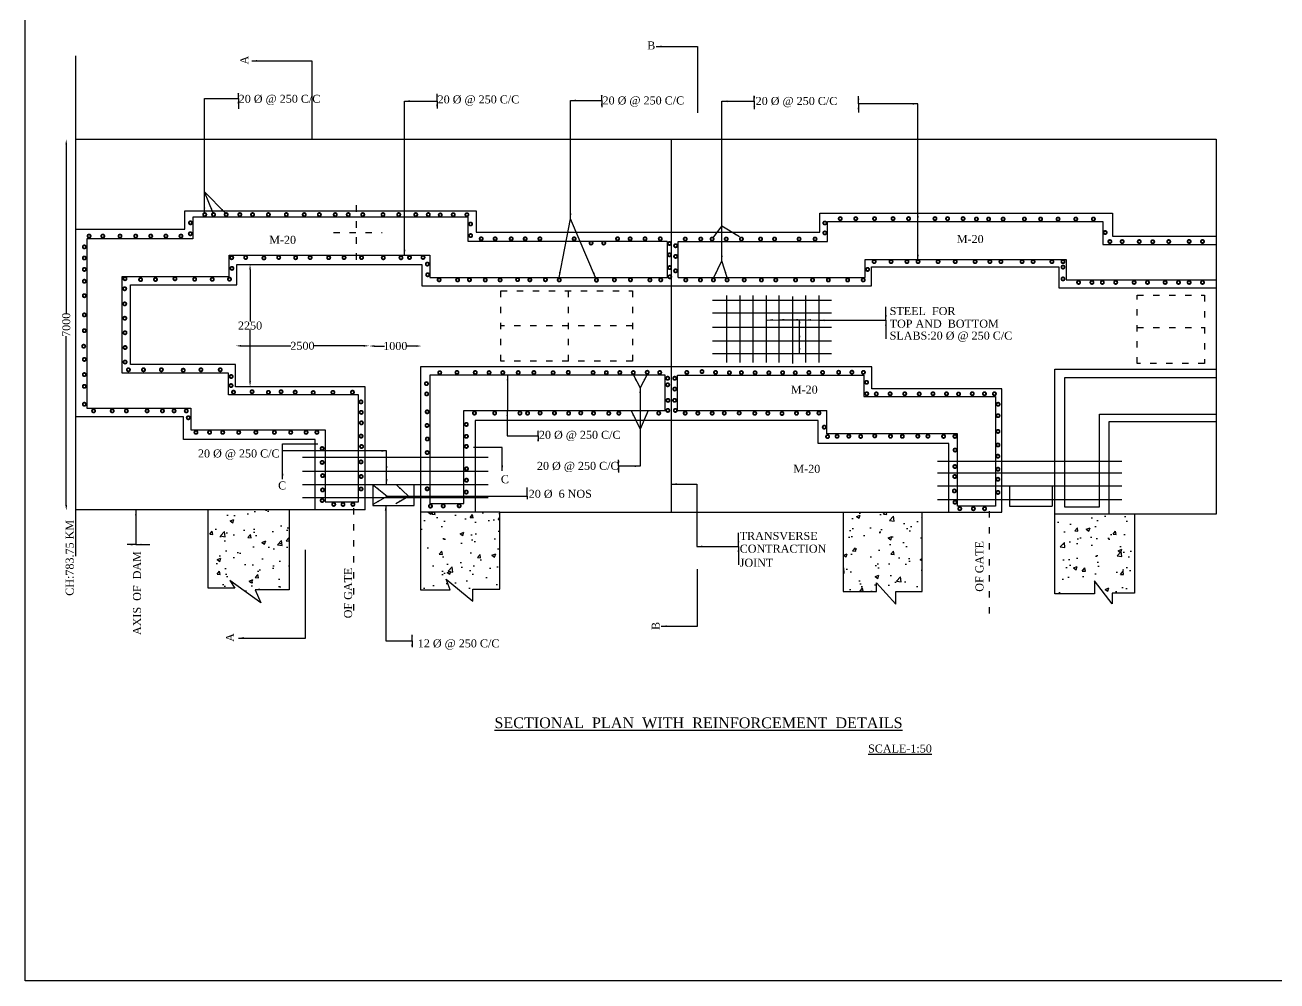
# Model space of a CAD drawing. Header units: millimetres. Extents: x 612 to 47874, y 147 to 30882.
# Drawn here: x 612 to 24083, y 147 to 18070 of the extents above; entities that cross this region are included whole.
import ezdxf

# ---------------------------------------------------------------- set-up
doc = ezdxf.new("R2010")
doc.units = ezdxf.units.MM
doc.header["$MEASUREMENT"] = 0
doc.header["$PDMODE"] = 66
doc.header["$PDSIZE"] = 170
doc.linetypes.add('ACAD_ISO03W100', pattern=[30, 12, -18])
for name, color, linetype in [('DIM', 5, 'Continuous'), ('DOT LINE', 3, 'ACAD_ISO03W100'), ('DWG. LINE', 1, 'Continuous'), ('HATCH', 2, 'Continuous'), ('TEXT', 7, 'Continuous')]:
    doc.layers.add(name, color=color, linetype=linetype)
doc.layers.add('TITLE', color=7, linetype='Continuous', lineweight=30)
doc.styles.get("Standard").update_dxf_attribs({"font": 'times.ttf', "height": 150})
doc.dimstyles.get("Standard").update_dxf_attribs({"dimtxt": 150, "dimasz": 100, "dimexe": 0.18, "dimexo": 0.0625, "dimgap": 0.09, "dimtad": 0, "dimtih": 1, "dimtoh": 1, "dimdec": 1, "dimzin": 0, "dimdsep": 46, "dimtxsty": 'Standard', "dimcen": 0.09, "dimse1": 1, "dimse2": 1, "dimclrd": 5, "dimclre": 5, "dimclrt": 4, "dimadec": 0, "dimazin": 0, "dimtfac": 1, "dimtdec": 1, "dimtofl": 0, "dimtmove": 0, "dimatfit": 3, "dimfxl": 0, "dimtolj": 1, "dimtzin": 0, "dimarcsym": 0})

# ---------------------------------------------------------------- blocks, each defined once
blk = doc.blocks.new('*D2')
at = {"layer": 'Defpoints', "color": 0}
for p in [(4563, 12055), (7063, 12055), (7063, 12055)]:
    blk.add_point(p, dxfattribs=at)
at = {"layer": 'DIM', "color": 5, "lineweight": -2}
for p, q in [((4663, 12055), (5598, 12055)), ((6963, 12055), (6028, 12055))]:
    blk.add_line(p, q, dxfattribs=at)
at = {"layer": 'DIM', "color": 5}
for points in [[(4663, 12072), (4663, 12039), (4563, 12055)], [(6963, 12072), (6963, 12039), (7063, 12055)]]:
    blk.add_solid(points, dxfattribs=at)
at = {"layer": 'DIM', "color": 4, "insert": (5813, 12055), "char_height": 150, "attachment_point": 5}
blk.add_mtext('\\A1;2500', dxfattribs=at)
blk = doc.blocks.new('*D62')
at = {"layer": 'Defpoints', "color": 0}
for p in [(1386, 15932), (1385, 8969), (1386, 8969)]:
    blk.add_point(p, dxfattribs=at)
at = {"layer": 'DIM', "color": 5, "lineweight": -2}
for p, q in [((1385, 15832), (1385, 12664)), ((1385, 9069), (1385, 12237))]:
    blk.add_line(p, q, dxfattribs=at)
at = {"layer": 'DIM', "color": 5}
for points in [[(1368, 15832), (1401, 15832), (1385, 15932)], [(1368, 9069), (1401, 9069), (1385, 8969)]]:
    blk.add_solid(points, dxfattribs=at)
at = {"layer": 'DIM', "color": 4, "insert": (1385, 12450), "char_height": 150, "attachment_point": 5, "rotation": 90}
blk.add_mtext('\\A1;7000', dxfattribs=at)
blk = doc.blocks.new('*D63')
at = {"layer": 'Defpoints', "color": 0}
for p in [(7063, 12055), (8045, 12055), (8045, 12052)]:
    blk.add_point(p, dxfattribs=at)
at = {"layer": 'DIM', "color": 5, "lineweight": -2}
for p, q in [((7163, 12052), (7349, 12052)), ((7945, 12052), (7758, 12052))]:
    blk.add_line(p, q, dxfattribs=at)
at = {"layer": 'DIM', "color": 5}
for points in [[(7163, 12069), (7163, 12035), (7063, 12052)], [(7945, 12069), (7945, 12035), (8045, 12052)]]:
    blk.add_solid(points, dxfattribs=at)
at = {"layer": 'DIM', "color": 4, "insert": (7554, 12052), "char_height": 150, "attachment_point": 5}
blk.add_mtext('\\A1;1000', dxfattribs=at)
blk = doc.blocks.new('*D64')
at = {"layer": 'Defpoints', "color": 0}
for p in [(4831, 13582), (4831, 13582), (4831, 11288)]:
    blk.add_point(p, dxfattribs=at)
at = {"layer": 'DIM', "color": 5, "lineweight": -2}
for p, q in [((4831, 13482), (4831, 12511)), ((4831, 11388), (4831, 12359))]:
    blk.add_line(p, q, dxfattribs=at)
at = {"layer": 'DIM', "color": 5}
for points in [[(4814, 13482), (4847, 13482), (4831, 13582)], [(4814, 11388), (4847, 11388), (4831, 11288)]]:
    blk.add_solid(points, dxfattribs=at)
at = {"layer": 'DIM', "color": 4, "insert": (4831, 12435), "char_height": 150, "attachment_point": 5}
blk.add_mtext('\\A1;2250', dxfattribs=at)

msp = doc.modelspace()

# ---------------------------------------------------------------- hatches: boundary and pattern name
at = {"layer": 'HATCH'}
h = msp.add_hatch(dxfattribs=at)
h.set_pattern_fill('AR-CONC', color=256, scale=100, style=0)
h.paths.add_polyline_path([(5566.27, 8980.08), (4047.84, 8980.08), (4047.84, 7511.55), (4544.55, 7511.55), (4450.84, 7658.48), (5035.28, 7239.04), (4925.7, 7478.62), (5566.27, 7478.62)])
h = msp.add_hatch(dxfattribs=at)
h.set_pattern_fill('AR-CONC', color=256, scale=100, style=0)
h.paths.add_polyline_path([(9512.05, 8937.06), (8025.07, 8937.06), (8025.07, 7483.6), (8580.49, 7483.6), (8504.89, 7679.49), (9008.06, 7268.82), (9008.06, 7494.74), (9512.05, 7494.74)])
h = msp.add_hatch(dxfattribs=at)
h.set_pattern_fill('AR-CONC', color=256, scale=100, style=0)
h.paths.add_polyline_path([(17432.29, 8937.06), (15949.65, 8937.06), (15949.65, 7446.37), (16573.87, 7446.37), (16573.87, 7609.72), (16939.91, 7213.25), (16939.91, 7451.13), (17432.29, 7451.13)])
h = msp.add_hatch(dxfattribs=at)
h.set_pattern_fill('AR-CONC', color=256, scale=100, style=0)
h.paths.add_polyline_path([(21409.49, 8899.46), (19916.95, 8899.46), (19916.95, 7407.72), (20660.05, 7407.72), (20660.05, 7652.4), (20992.6, 7215.6), (20992.6, 7415.93), (21409.49, 7415.93)])

# ---------------------------------------------------------------- linework, layer by layer
at = {"layer": 'DIM'}
for p, q in [((10025.44, 9238.54), (10025.44, 9399.16)), ((7401.8, 9238.54), (10025.44, 9238.54)), ((10025.44, 9238.54), (10025.44, 9178.16))]:
    msp.add_line(p, q, dxfattribs=at)
at = {"layer": 'DOT LINE', "ltscale": 10}
for p, q in [((6821.77, 14690.98), (6821.77, 13657.63)), ((6396.05, 14179.15), (7305.78, 14179.15)), ((10793.71, 13089.31), (10793.71, 11766.24)), ((12003.46, 12433.41), (9533.49, 12433.41)), ((21461.23, 12402.26), (22727.81, 12402.26)), ((6767.2, 9014.48), (6767.2, 6919.23)), ((18690.52, 8955.12), (18690.52, 6927.09))]:
    msp.add_line(p, q, dxfattribs=at)
for points in [[(9533.49, 13089.31), (12003.46, 13089.31), (12003.46, 11766.24), (9533.49, 11766.24)], [(21461.23, 13006.78), (22727.81, 13006.78), (22727.81, 11724.6), (21461.23, 11724.6)]]:
    msp.add_lwpolyline(points, close=True, dxfattribs=at)
at = {"layer": 'DWG. LINE'}
for p, q in [((1561.68, 8108.95), (1561.68, 17492.08)), ((1561.68, 15931.77), (22940.77, 15931.77)), ((12735.01, 8937.06), (12735.01, 15931.77)), ((22940.77, 15931.77), (22940.77, 8899.46)), ((3606.37, 14243.45), (3606.37, 14586.57)), ((3606.37, 14586.57), (9070.79, 14586.57)), ((9070.79, 14586.57), (9070.79, 14186.09)), ((8921.22, 14467.06), (3755.63, 14467.06)), ((3755.63, 14467.06), (3755.63, 14063.49)), ((8921.22, 14010.46), (8921.22, 14467.06)), ((15515.95, 14186.09), (15515.95, 14540.04)), ((15515.95, 14540.04), (20997.94, 14540.04)), ((15654.2, 14010.46), (15654.2, 14388.97)), ((15654.2, 14388.97), (20815.71, 14388.97)), ((20815.71, 14388.97), (20815.71, 13955.85)), ((20997.94, 14540.04), (20997.94, 14110.37)), ((1561.68, 14243.45), (3606.37, 14243.45)), ((9070.79, 14186.09), (15515.95, 14186.09)), ((20997.94, 14110.37), (22940.77, 14110.37)), ((3755.63, 14063.49), (1772.97, 14063.49)), ((1772.97, 14063.49), (1772.97, 10884.64)), ((12647.9, 14010.46), (8921.22, 14010.46)), ((12647.9, 14010.46), (12647.9, 13339.29)), ((12855.5, 14010.46), (15654.2, 14010.46)), ((12855.5, 13339.29), (12855.5, 14010.46)), ((20815.71, 13955.85), (22940.77, 13955.85)), ((4438.63, 13355.25), (4438.63, 13757.15)), ((4438.63, 13757.15), (8204.15, 13757.15)), ((8204.15, 13757.15), (8204.15, 13339.29)), ((16360.58, 13339.29), (16360.58, 13675.71)), ((16360.58, 13675.71), (20130.86, 13675.71)), ((20130.86, 13675.71), (20130.86, 13292.7)), ((4580.16, 13197.96), (4580.16, 13582.44)), ((4580.16, 13582.44), (8050.28, 13582.44)), ((8050.28, 13582.44), (8050.28, 13179.16)), ((16481.74, 13179.16), (16481.74, 13539.2)), ((16481.74, 13539.2), (19995.65, 13539.2)), ((19995.65, 13539.2), (19995.65, 13144.21)), ((2434.05, 11545.66), (2434.05, 13355.25)), ((2434.05, 13355.25), (4438.63, 13355.25)), ((2589.62, 11703.66), (2589.62, 13197.96)), ((2589.62, 13197.96), (4580.16, 13197.96)), ((8050.28, 13179.16), (16481.74, 13179.16)), ((8204.15, 13339.29), (12647.9, 13339.29)), ((12855.5, 13339.29), (16360.58, 13339.29)), ((19995.65, 13144.21), (22940.77, 13144.21)), ((20130.86, 13292.7), (22940.77, 13292.7)), ((13764.69, 12999.6), (13764.69, 11743.85)), ((14013.48, 12999.6), (14013.48, 11743.85)), ((14254.5, 12999.6), (14254.5, 11743.85)), ((14507.18, 12999.6), (14507.18, 11743.85)), ((14744.31, 12999.6), (14744.31, 11743.85)), ((15000.87, 12982.36), (15000.87, 11726.6)), ((15245.78, 12999.6), (15245.78, 11743.85)), ((15494.57, 12999.6), (15494.57, 11743.85)), ((13500.31, 12909.04), (15731.66, 12909.04)), ((13500.31, 12676), (15731.66, 12676)), ((13500.31, 12408), (15731.66, 12408)), ((13500.31, 12147.78), (15731.66, 12147.78)), ((13500.31, 11914.74), (15731.66, 11914.74)), ((4426.93, 11545.66), (2434.05, 11545.66)), ((4557.11, 11703.66), (2589.62, 11703.66)), ((4426.93, 11134.07), (4426.93, 11545.66)), ((4557.11, 11287.69), (4557.11, 11703.66)), ((16485.21, 11664.46), (8025.07, 11664.46)), ((8025.07, 11664.46), (8025.07, 7483.6)), ((12614.14, 11505.71), (8199.07, 11505.71)), ((8199.07, 11505.71), (8199.07, 9101.45)), ((12614.14, 10840.71), (12614.14, 11505.71)), ((12845.5, 11505.71), (16340.03, 11505.71)), ((12845.5, 10840.71), (12845.5, 11505.71)), ((16340.03, 11505.71), (16340.03, 11105.34)), ((16485.21, 11247.55), (16485.21, 11664.46)), ((19916.95, 7407.72), (19916.95, 11617.91)), ((19916.95, 11617.91), (22940.77, 11617.91)), ((6987.46, 11287.69), (4557.11, 11287.69)), ((6987.46, 8980.08), (6987.46, 11287.69)), ((22940.77, 11455.78), (20101.6, 11455.78)), ((20101.6, 11455.78), (20101.6, 9034.27)), ((6862.11, 11134.07), (4426.93, 11134.07)), ((6862.11, 9130.72), (6862.11, 11134.07)), ((16340.03, 11105.34), (18805.53, 11105.34)), ((18925.27, 11247.55), (16485.21, 11247.55)), ((18805.53, 11105.34), (18805.53, 9051.15)), ((18925.27, 8937.06), (18925.27, 11247.55)), ((1772.97, 10884.64), (3717.76, 10884.64)), ((3717.76, 10884.64), (3717.76, 10483.44)), ((8839.04, 9101.45), (8839.04, 10840.71)), ((8839.04, 10840.71), (12614.14, 10840.71)), ((12845.5, 10840.71), (15642.54, 10840.71)), ((15642.54, 10408.54), (15642.54, 10840.71)), ((3585.59, 10723.74), (1561.68, 10723.74)), ((3585.59, 10297.06), (3585.59, 10723.74)), ((15481.23, 10655.94), (9048.77, 10655.94)), ((9048.77, 10655.94), (9048.77, 8937.06)), ((15481.23, 10225.87), (15481.23, 10655.94)), ((20753.66, 9034.27), (20753.66, 10773.19)), ((20753.66, 10773.19), (22940.77, 10773.19)), ((22940.77, 10628.32), (20931.81, 10628.32)), ((20931.81, 10628.32), (20931.81, 8899.46)), ((3717.76, 10483.44), (6241.42, 10483.44)), ((6241.42, 10483.44), (6241.42, 9130.72)), ((18093.83, 10408.54), (15642.54, 10408.54)), ((18093.83, 9051.15), (18093.83, 10408.54)), ((6053.66, 10297.06), (3585.59, 10297.06)), ((6053.66, 8980.08), (6053.66, 10297.06)), ((17931.48, 10225.87), (15481.23, 10225.87)), ((17931.48, 8937.06), (17931.48, 10225.87)), ((5815.43, 9968.23), (9293.66, 9968.23)), ((21171.77, 9887.53), (17716.01, 9887.53)), ((5815.43, 9704.72), (9293.66, 9704.72)), ((21171.77, 9667.41), (17716.01, 9667.41)), ((5815.43, 9456.72), (9293.66, 9456.72)), ((7131.65, 9456.72), (7131.65, 9062.92)), ((7904.77, 9062.92), (7904.77, 9456.72)), ((21171.77, 9424.4), (17716.01, 9424.4)), ((19071.15, 9424.4), (19071.15, 9051.15)), ((19868.84, 9424.4), (19868.84, 9051.15)), ((5815.43, 9208.72), (9293.66, 9208.72)), ((21171.77, 9170.24), (17716.01, 9170.24)), ((5566.27, 8980.08), (1561.68, 8980.08)), ((4047.84, 7511.55), (4047.84, 8980.08)), ((6987.46, 8980.08), (5566.27, 8980.08)), ((5566.27, 8980.08), (5566.27, 7478.62)), ((6241.42, 9130.72), (6862.11, 9130.72)), ((7131.65, 9062.92), (7904.77, 9062.92)), ((9512.05, 8937.06), (8025.07, 8937.06)), ((8199.07, 9101.45), (8839.04, 9101.45)), ((9512.05, 7494.74), (9512.05, 8937.06)), ((9512.05, 8937.06), (15949.65, 8937.06)), ((15949.65, 8937.06), (15949.65, 7446.37)), ((15949.65, 8937.06), (18925.27, 8937.06)), ((17432.29, 7451.13), (17432.29, 8937.06)), ((18805.53, 9051.15), (18093.83, 9051.15)), ((19071.15, 9051.15), (19868.84, 9051.15)), ((20101.6, 9034.27), (20753.66, 9034.27)), ((21409.49, 8899.46), (19916.95, 8899.46)), ((22940.77, 8899.46), (21409.49, 8899.46)), ((21409.49, 8899.46), (21409.49, 7415.93)), ((4544.55, 7511.55), (4047.84, 7511.55)), ((5035.28, 7239.04), (4450.84, 7658.48)), ((4450.84, 7658.48), (4544.55, 7511.55)), ((8580.49, 7483.6), (8504.89, 7679.49)), ((8504.89, 7679.49), (9008.06, 7268.82)), ((16573.87, 7446.37), (16573.87, 7609.72)), ((16573.87, 7609.72), (16939.91, 7213.25)), ((20992.6, 7215.6), (20660.05, 7652.4)), ((20660.05, 7652.4), (20660.05, 7407.72)), ((5566.27, 7478.62), (4925.7, 7478.62)), ((4925.7, 7478.62), (5035.28, 7239.04)), ((8025.07, 7483.6), (8580.49, 7483.6)), ((9008.06, 7268.82), (9008.06, 7494.74)), ((9008.06, 7494.74), (9512.05, 7494.74)), ((15949.65, 7446.37), (16573.87, 7446.37)), ((16939.91, 7213.25), (16939.91, 7451.13)), ((16939.91, 7451.13), (17432.29, 7451.13)), ((20660.05, 7407.72), (19916.95, 7407.72)), ((21409.49, 7415.93), (20992.6, 7415.93)), ((20992.6, 7415.93), (20992.6, 7215.6))]:
    msp.add_line(p, q, dxfattribs=at)
at = {"layer": 'HATCH', "const_width": 33.72}
for points in [[(3951.18, 14516.35, 1), (4010.8, 14516.35, 1)], [(4116.11, 14516.35, 1), (4175.73, 14516.35, 1)], [(4352.74, 14516.35, 1), (4412.36, 14516.35, 1)], [(4609.59, 14516.35, 1), (4669.21, 14516.35, 1)], [(4847.52, 14516.35, 1), (4907.14, 14516.35, 1)], [(5144.93, 14516.35, 1), (5204.55, 14516.35, 1)], [(5481.2, 14516.35, 1), (5540.82, 14516.35, 1)], [(5816.46, 14516.35, 1), (5876.08, 14516.35, 1)], [(6100.35, 14516.35, 1), (6159.97, 14516.35, 1)], [(6397.76, 14516.35, 1), (6457.38, 14516.35, 1)], [(6642.16, 14516.35, 1), (6701.78, 14516.35, 1)], [(6914.42, 14516.35, 1), (6974.04, 14516.35, 1)], [(7293.21, 14516.35, 1), (7352.82, 14516.35, 1)], [(7588.44, 14516.35, 1), (7648.06, 14516.35, 1)], [(7908.04, 14516.35, 1), (7967.66, 14516.35, 1)], [(8142.8, 14516.35, 1), (8202.42, 14516.35, 1)], [(8366.85, 14509.4, 1), (8426.46, 14509.4, 1)], [(8610.35, 14514.47, 1), (8669.97, 14514.47, 1)], [(8865.7, 14514.47, 1), (8925.31, 14514.47, 1)], [(3683.51, 14362.18, 1), (3743.13, 14362.18, 1)], [(8935.3, 14339.93, 1), (8994.92, 14339.93, 1)], [(15576.98, 14358.56, 1), (15636.59, 14358.56, 1)], [(15865.42, 14440.25, 1), (15925.03, 14440.25, 1)], [(16156.96, 14440.25, 1), (16216.57, 14440.25, 1)], [(16508.65, 14440.25, 1), (16568.27, 14440.25, 1)], [(16855.49, 14440.25, 1), (16915.11, 14440.25, 1)], [(17147.03, 14440.25, 1), (17206.65, 14440.25, 1)], [(17641.5, 14440.25, 1), (17701.11, 14440.25, 1)], [(17877.02, 14440.25, 1), (17936.63, 14440.25, 1)], [(18168.56, 14440.25, 1), (18228.17, 14440.25, 1)], [(18419.33, 14432.85, 1), (18478.94, 14432.85, 1)], [(18647.55, 14432.85, 1), (18707.16, 14432.85, 1)], [(18919.47, 14432.85, 1), (18979.09, 14432.85, 1)], [(19318.78, 14432.85, 1), (19378.39, 14432.85, 1)], [(19622.78, 14432.85, 1), (19682.4, 14432.85, 1)], [(19948.91, 14432.85, 1), (20008.52, 14432.85, 1)], [(20281.94, 14432.85, 1), (20341.56, 14432.85, 1)], [(20612.73, 14432.85, 1), (20672.35, 14432.85, 1)], [(1783.09, 14113.66, 1), (1842.71, 14113.66, 1)], [(2040.36, 14113.66, 1), (2099.98, 14113.66, 1)], [(2362.74, 14113.66, 1), (2422.36, 14113.66, 1)], [(2656.73, 14113.66, 1), (2716.35, 14113.66, 1)], [(2938.81, 14113.66, 1), (2998.43, 14113.66, 1)], [(3222.48, 14113.66, 1), (3282.1, 14113.66, 1)], [(3505.07, 14113.66, 1), (3564.69, 14113.66, 1)], [(3680.81, 14156.88, 1), (3740.43, 14156.88, 1)], [(8936.99, 14123.67, 1), (8996.61, 14123.67, 1)], [(9134.84, 14062.22, 1), (9194.46, 14062.22, 1)], [(9395.26, 14062.22, 1), (9454.88, 14062.22, 1)], [(9697.22, 14062.22, 1), (9756.84, 14062.22, 1)], [(9959.33, 14062.22, 1), (10018.95, 14062.22, 1)], [(10234.97, 14062.22, 1), (10294.58, 14062.22, 1)], [(10876.72, 14062.22, 1), (10936.34, 14062.22, 1)], [(11691.04, 14062.22, 1), (11750.66, 14062.22, 1)], [(11926.09, 14062.22, 1), (11985.71, 14062.22, 1)], [(12205.87, 14062.22, 1), (12265.48, 14062.22, 1)], [(12492.1, 14062.22, 1), (12551.72, 14062.22, 1)], [(12959.62, 14058.52, 1), (13019.24, 14058.52, 1)], [(13250.88, 14058.52, 1), (13310.5, 14058.52, 1)], [(13464.27, 14058.52, 1), (13523.89, 14058.52, 1)], [(13727.5, 14058.52, 1), (13787.11, 14058.52, 1)], [(14013.2, 14058.52, 1), (14072.82, 14058.52, 1)], [(14371.44, 14058.52, 1), (14431.05, 14058.52, 1)], [(14633.82, 14058.52, 1), (14693.44, 14058.52, 1)], [(15093.3, 14058.52, 1), (15152.92, 14058.52, 1)], [(15393.19, 14058.52, 1), (15452.8, 14058.52, 1)], [(15576.98, 14172.15, 1), (15636.59, 14172.15, 1)], [(20832.72, 14179.54, 1), (20892.33, 14179.54, 1)], [(1694.06, 13910.32, 1), (1753.67, 13910.32, 1)], [(11195, 13982.91, 1), (11254.62, 13982.91, 1)], [(11432.31, 13982.91, 1), (11491.93, 13982.91, 1)], [(12664.36, 13975.05, 1), (12723.98, 13975.05, 1)], [(12778.99, 13932.47, 1), (12838.61, 13932.47, 1)], [(20920.77, 14010.28, 1), (20980.39, 14010.28, 1)], [(21151.6, 14010.28, 1), (21211.22, 14010.28, 1)], [(21471.32, 14010.28, 1), (21530.94, 14010.28, 1)], [(21724.58, 14006.98, 1), (21784.19, 14006.98, 1)], [(22025.2, 14010.28, 1), (22084.81, 14010.28, 1)], [(22406.81, 14012.55, 1), (22466.43, 14012.55, 1)], [(22657.31, 14012.55, 1), (22716.93, 14012.55, 1)], [(1694.06, 13702.01, 1), (1753.67, 13702.01, 1)], [(4456.75, 13707.99, 1), (4516.37, 13707.99, 1)], [(4718.81, 13711.73, 1), (4778.42, 13711.73, 1)], [(5060.55, 13702.4, 1), (5120.17, 13702.4, 1)], [(5337.58, 13711.75, 1), (5397.2, 13711.75, 1)], [(5655.79, 13708.01, 1), (5715.41, 13708.01, 1)], [(5927.21, 13709.88, 1), (5986.82, 13709.88, 1)], [(6275.11, 13708.32, 1), (6334.72, 13708.32, 1)], [(6563.37, 13710.19, 1), (6622.98, 13710.19, 1)], [(6890.94, 13710.19, 1), (6950.55, 13710.19, 1)], [(7299, 13706.45, 1), (7358.61, 13706.45, 1)], [(7630.34, 13707.09, 1), (7689.95, 13707.09, 1)], [(7790.75, 13711.03, 1), (7850.37, 13711.03, 1)], [(8044.52, 13712.35, 1), (8104.14, 13712.35, 1)], [(8124.73, 13587.54, 1), (8184.34, 13587.54, 1)], [(12664.4, 13760.79, 1), (12724.01, 13760.79, 1)], [(12778.99, 13732.32, 1), (12838.61, 13732.32, 1)], [(16501.66, 13633.95, 1), (16561.28, 13633.95, 1)], [(16818.07, 13633.95, 1), (16877.69, 13633.95, 1)], [(17116.9, 13633.95, 1), (17176.52, 13633.95, 1)], [(17324.32, 13633.95, 1), (17383.94, 13633.95, 1)], [(17699.76, 13633.95, 1), (17759.38, 13633.95, 1)], [(18021.44, 13633.95, 1), (18081.06, 13633.95, 1)], [(18393.57, 13633.95, 1), (18453.19, 13633.95, 1)], [(18670.56, 13633.95, 1), (18730.18, 13633.95, 1)], [(18878.73, 13633.95, 1), (18938.34, 13633.95, 1)], [(19274.24, 13633.95, 1), (19333.86, 13633.95, 1)], [(19482.41, 13633.95, 1), (19542.02, 13633.95, 1)], [(19833.74, 13633.95, 1), (19893.36, 13633.95, 1)], [(20041.91, 13633.95, 1), (20101.52, 13633.95, 1)], [(1694.06, 13487.21, 1), (1753.67, 13487.21, 1)], [(4460.49, 13507.88, 1), (4520.11, 13507.88, 1)], [(8131.3, 13387.86, 1), (8190.92, 13387.86, 1)], [(12667, 13522.69, 1), (12726.62, 13522.69, 1)], [(12669.61, 13349.65, 1), (12729.22, 13349.65, 1)], [(12778.99, 13461.54, 1), (12838.61, 13461.54, 1)], [(16377.49, 13487.7, 1), (16437.11, 13487.7, 1)], [(20041.91, 13531.55, 1), (20101.52, 13531.55, 1)], [(1694.06, 13266.75, 1), (1753.67, 13266.75, 1)], [(2450.87, 13125.38, 1), (2510.49, 13125.38, 1)], [(2456.48, 13314.27, 1), (2516.1, 13314.27, 1)], [(2748.49, 13297.44, 1), (2808.11, 13297.44, 1)], [(3027.39, 13299.31, 1), (3087.01, 13299.31, 1)], [(3392.4, 13312.4, 1), (3452.01, 13312.4, 1)], [(3762.39, 13304.92, 1), (3822.01, 13304.92, 1)], [(4091.83, 13303.05, 1), (4151.45, 13303.05, 1)], [(4415.66, 13304.92, 1), (4475.28, 13304.92, 1)], [(8345.05, 13292.68, 1), (8404.66, 13292.68, 1)], [(8692.17, 13291.36, 1), (8751.79, 13291.36, 1)], [(8914.38, 13293.99, 1), (8974, 13293.99, 1)], [(9211.13, 13289.92, 1), (9270.75, 13289.92, 1)], [(9488.57, 13289.92, 1), (9548.19, 13289.92, 1)], [(9817.29, 13296.48, 1), (9876.9, 13296.48, 1)], [(10046.98, 13292.54, 1), (10106.6, 13292.54, 1)], [(10338.88, 13295.17, 1), (10398.5, 13295.17, 1)], [(10597.91, 13289.92, 1), (10657.52, 13289.92, 1)], [(11294.77, 13287.25, 1), (11354.39, 13287.25, 1)], [(11631.38, 13292.51, 1), (11691, 13292.51, 1)], [(11932.48, 13293.82, 1), (11992.1, 13293.82, 1)], [(12297.6, 13289.88, 1), (12357.22, 13289.88, 1)], [(12500.09, 13292.51, 1), (12559.71, 13292.51, 1)], [(12969.01, 13290.06, 1), (13028.63, 13290.06, 1)], [(13245.26, 13290.06, 1), (13304.88, 13290.06, 1)], [(13488.24, 13290.06, 1), (13547.86, 13290.06, 1)], [(13745.24, 13290.06, 1), (13804.86, 13290.06, 1)], [(14064.89, 13290.06, 1), (14124.5, 13290.06, 1)], [(14387.3, 13290.06, 1), (14446.92, 13290.06, 1)], [(14657.62, 13290.06, 1), (14717.24, 13290.06, 1)], [(15028.32, 13290.06, 1), (15087.94, 13290.06, 1)], [(15346.67, 13290.06, 1), (15406.28, 13290.06, 1)], [(15642.6, 13290.06, 1), (15702.22, 13290.06, 1)], [(16004.8, 13290.06, 1), (16064.42, 13290.06, 1)], [(16296.5, 13290.06, 1), (16356.12, 13290.06, 1)], [(20041.91, 13311.16, 1), (20101.52, 13311.16, 1)], [(20333.89, 13244.42, 1), (20393.51, 13244.42, 1)], [(20584.39, 13244.42, 1), (20644.01, 13244.42, 1)], [(20779.51, 13244.42, 1), (20839.12, 13244.42, 1)], [(21030.01, 13244.42, 1), (21089.62, 13244.42, 1)], [(21375.41, 13244.42, 1), (21435.02, 13244.42, 1)], [(21625.91, 13244.42, 1), (21685.52, 13244.42, 1)], [(21956.94, 13244.42, 1), (22016.55, 13244.42, 1)], [(22207.44, 13244.42, 1), (22267.05, 13244.42, 1)], [(22406.81, 13244.42, 1), (22466.43, 13244.42, 1)], [(22657.31, 13244.42, 1), (22716.93, 13244.42, 1)], [(1694.06, 12995.69, 1), (1753.67, 12995.69, 1)], [(1694.06, 12635.4, 1), (1753.67, 12635.4, 1)], [(2450.84, 12842.43, 1), (2510.46, 12842.43, 1)], [(2452.74, 12572.36, 1), (2512.36, 12572.36, 1)], [(1694.06, 12339.8, 1), (1753.67, 12339.8, 1)], [(2456.49, 12301.18, 1), (2516.1, 12301.18, 1)], [(1681.85, 12048.86, 1), (1741.46, 12048.86, 1)], [(2458.34, 12023.63, 1), (2517.96, 12023.63, 1)], [(1694.06, 11800.02, 1), (1753.67, 11800.02, 1)], [(2458.73, 11751.67, 1), (2518.34, 11751.67, 1)], [(1694.06, 11516.4, 1), (1753.67, 11516.4, 1)], [(2521.01, 11606.84, 1), (2580.63, 11606.84, 1)], [(2802.77, 11606.84, 1), (2862.39, 11606.84, 1)], [(3138.17, 11606.84, 1), (3197.79, 11606.84, 1)], [(3547.83, 11598.3, 1), (3607.45, 11598.3, 1)], [(3879.72, 11606.84, 1), (3939.34, 11606.84, 1)], [(4241.47, 11606.84, 1), (4301.09, 11606.84, 1)], [(4447.5, 11480.79, 1), (4507.12, 11480.79, 1)], [(8356.56, 11552.13, 1), (8416.18, 11552.13, 1)], [(8680.34, 11555.79, 1), (8739.96, 11555.79, 1)], [(9022.71, 11555.79, 1), (9082.32, 11555.79, 1)], [(9281.92, 11553.35, 1), (9341.54, 11553.35, 1)], [(9539.57, 11553.27, 1), (9599.18, 11553.27, 1)], [(9828.13, 11553.27, 1), (9887.75, 11553.27, 1)], [(10122.26, 11554.43, 1), (10181.88, 11554.43, 1)], [(10482.97, 11551.98, 1), (10542.59, 11551.98, 1)], [(10767.31, 11558.09, 1), (10826.93, 11558.09, 1)], [(11231.95, 11554.43, 1), (11291.57, 11554.43, 1)], [(11480.16, 11551.98, 1), (11539.78, 11551.98, 1)], [(11732.97, 11554.41, 1), (11792.58, 11554.41, 1)], [(11986.07, 11554.41, 1), (12045.69, 11554.41, 1)], [(12246.51, 11559.29, 1), (12306.13, 11559.29, 1)], [(12481.28, 11555.63, 1), (12540.89, 11555.63, 1)], [(12989.41, 11556.57, 1), (13049.02, 11556.57, 1)], [(13273.82, 11573.79, 1), (13333.43, 11573.79, 1)], [(13528.07, 11556.57, 1), (13587.68, 11556.57, 1)], [(13787.4, 11551.09, 1), (13847.02, 11551.09, 1)], [(14012.12, 11553.4, 1), (14071.74, 11553.4, 1)], [(14269.1, 11551.05, 1), (14328.72, 11551.05, 1)], [(14528.03, 11549.46, 1), (14587.65, 11549.46, 1)], [(14785.8, 11552.59, 1), (14845.42, 11552.59, 1)], [(15023.06, 11549.49, 1), (15082.68, 11549.49, 1)], [(15278.48, 11554.19, 1), (15338.09, 11554.19, 1)], [(15535, 11556.1, 1), (15594.61, 11556.1, 1)], [(15836.15, 11559.45, 1), (15895.76, 11559.45, 1)], [(16084.32, 11560.44, 1), (16143.93, 11560.44, 1)], [(16300.7, 11557.1, 1), (16360.32, 11557.1, 1)], [(1694.06, 11295.82, 1), (1753.67, 11295.82, 1)], [(4445.1, 11310.84, 1), (4504.72, 11310.84, 1)], [(8108.36, 11346.56, 1), (8167.97, 11346.56, 1)], [(12630.67, 11447.69, 1), (12690.28, 11447.69, 1)], [(12631.15, 11324.8, 1), (12690.77, 11324.8, 1)], [(12763, 11447.69, 1), (12822.61, 11447.69, 1)], [(12763.5, 11245.34, 1), (12823.12, 11245.34, 1)], [(16358.7, 11370.99, 1), (16418.32, 11370.99, 1)], [(4491.2, 11186.19, 1), (4550.82, 11186.19, 1)], [(4838.58, 11195.25, 1), (4898.2, 11195.25, 1)], [(5145.23, 11183.8, 1), (5204.84, 11183.8, 1)], [(5382.4, 11195.25, 1), (5442.02, 11195.25, 1)], [(5646.94, 11186.03, 1), (5706.56, 11186.03, 1)], [(5984.74, 11178.85, 1), (6044.35, 11178.85, 1)], [(6353.67, 11183.63, 1), (6413.29, 11183.63, 1)], [(6720.21, 11186.03, 1), (6779.83, 11186.03, 1)], [(6880.72, 11004.11, 1), (6940.34, 11004.11, 1)], [(8112.01, 11153, 1), (8171.63, 11153, 1)], [(12635.74, 11032.94, 1), (12695.35, 11032.94, 1)], [(12759.35, 11033.48, 1), (12818.96, 11033.48, 1)], [(16362.13, 11156.46, 1), (16421.75, 11156.46, 1)], [(16541.65, 11153.79, 1), (16601.26, 11153.79, 1)], [(16800.96, 11156.3, 1), (16860.57, 11156.3, 1)], [(17074.71, 11156.3, 1), (17134.32, 11156.3, 1)], [(17346.6, 11153.79, 1), (17406.22, 11153.79, 1)], [(17603.92, 11157.56, 1), (17663.54, 11157.56, 1)], [(17858.2, 11156.31, 1), (17917.81, 11156.31, 1)], [(18083.52, 11152.53, 1), (18143.14, 11152.53, 1)], [(18340.95, 11157.56, 1), (18400.57, 11157.56, 1)], [(18570.05, 11157.56, 1), (18629.66, 11157.56, 1)], [(18756.35, 11156.31, 1), (18815.96, 11156.31, 1)], [(1694.06, 10959.86, 1), (1753.67, 10959.86, 1)], [(1867.27, 10835.61, 1), (1926.89, 10835.61, 1)], [(2216.75, 10835.61, 1), (2276.37, 10835.61, 1)], [(2481.96, 10835.61, 1), (2541.58, 10835.61, 1)], [(2870.72, 10835.61, 1), (2930.34, 10835.61, 1)], [(3158.41, 10835.61, 1), (3218.03, 10835.61, 1)], [(3376.19, 10835.61, 1), (3435.8, 10835.61, 1)], [(3605.44, 10835.61, 1), (3665.05, 10835.61, 1)], [(6885.52, 10807.84, 1), (6945.13, 10807.84, 1)], [(8120.61, 10817.7, 1), (8180.22, 10817.7, 1)], [(9007.87, 10794.21, 1), (9067.48, 10794.21, 1)], [(9386.94, 10794.31, 1), (9446.56, 10794.31, 1)], [(9861.16, 10793.17, 1), (9920.78, 10793.17, 1)], [(10004, 10793.17, 1), (10063.62, 10793.17, 1)], [(10238.16, 10795.54, 1), (10297.78, 10795.54, 1)], [(10507.84, 10794.4, 1), (10567.46, 10794.4, 1)], [(10774.09, 10790.97, 1), (10833.71, 10790.97, 1)], [(11000.35, 10796.68, 1), (11059.96, 10796.68, 1)], [(11241.06, 10792.16, 1), (11300.67, 10792.16, 1)], [(11526.73, 10789.88, 1), (11586.35, 10789.88, 1)], [(11715.28, 10792.16, 1), (11774.9, 10792.16, 1)], [(12462.31, 10793.28, 1), (12521.92, 10793.28, 1)], [(12633.22, 10844.46, 1), (12692.84, 10844.46, 1)], [(12773.81, 10844.26, 1), (12833.43, 10844.26, 1)], [(12958.93, 10793.32, 1), (13018.55, 10793.32, 1)], [(13195.47, 10792.18, 1), (13255.09, 10792.18, 1)], [(13464.64, 10792.21, 1), (13524.26, 10792.21, 1)], [(13692.04, 10793.35, 1), (13751.66, 10793.35, 1)], [(13970.86, 10795.63, 1), (14030.48, 10795.63, 1)], [(14263.86, 10790.14, 1), (14323.48, 10790.14, 1)], [(14508.32, 10791.76, 1), (14567.93, 10791.76, 1)], [(14773.81, 10786.9, 1), (14833.43, 10786.9, 1)], [(15045.79, 10791.76, 1), (15105.41, 10791.76, 1)], [(15265.49, 10791.7, 1), (15325.1, 10791.7, 1)], [(15466.23, 10794.94, 1), (15525.85, 10794.94, 1)], [(18825.72, 10959.82, 1), (18885.34, 10959.82, 1)], [(3642.9, 10706.52, 1), (3702.51, 10706.52, 1)], [(6887.91, 10611.56, 1), (6947.53, 10611.56, 1)], [(8118.11, 10561.94, 1), (8177.72, 10561.94, 1)], [(8855.89, 10580.71, 1), (8915.5, 10580.71, 1)], [(15566.65, 10530.75, 1), (15626.27, 10530.75, 1)], [(18824.46, 10746.01, 1), (18884.08, 10746.01, 1)], [(3786.79, 10433.32, 1), (3846.4, 10433.32, 1)], [(4042.05, 10433.32, 1), (4101.67, 10433.32, 1)], [(4287.78, 10433.32, 1), (4347.4, 10433.32, 1)], [(4588.09, 10433.32, 1), (4647.71, 10433.32, 1)], [(4910.24, 10433.32, 1), (4969.85, 10433.32, 1)], [(5257.09, 10433.32, 1), (5316.7, 10433.32, 1)], [(5562.75, 10433.32, 1), (5622.37, 10433.32, 1)], [(5851.16, 10433.32, 1), (5910.78, 10433.32, 1)], [(6053.44, 10433.32, 1), (6113.05, 10433.32, 1)], [(6882.92, 10362.51, 1), (6942.54, 10362.51, 1)], [(8124.14, 10308.54, 1), (8183.75, 10308.54, 1)], [(8857.02, 10358.4, 1), (8916.64, 10358.4, 1)], [(15628.17, 10354.44, 1), (15687.79, 10354.44, 1)], [(15806.25, 10359.29, 1), (15865.87, 10359.29, 1)], [(16026.42, 10360.91, 1), (16086.03, 10360.91, 1)], [(16248.72, 10355.81, 1), (16308.33, 10355.81, 1)], [(16512.59, 10367.14, 1), (16572.21, 10367.14, 1)], [(16807.9, 10360.47, 1), (16867.52, 10360.47, 1)], [(17029.69, 10358.85, 1), (17089.31, 10358.85, 1)], [(17319.47, 10362.09, 1), (17379.09, 10362.09, 1)], [(17509.74, 10360.92, 1), (17569.36, 10360.92, 1)], [(17803.11, 10357.34, 1), (17862.73, 10357.34, 1)], [(18015.36, 10357.34, 1), (18074.98, 10357.34, 1)], [(18823.18, 10451.08, 1), (18882.8, 10451.08, 1)], [(6152.33, 10129.28, 1), (6211.95, 10129.28, 1)], [(6891.91, 10167.89, 1), (6951.53, 10167.89, 1)], [(8121.63, 10053.95, 1), (8181.25, 10053.95, 1)], [(8857.02, 10170.02, 1), (8916.64, 10170.02, 1)], [(18019.02, 10101.4, 1), (18078.64, 10101.4, 1)], [(18823.18, 10196.5, 1), (18882.8, 10196.5, 1)], [(6152.35, 9869.54, 1), (6211.97, 9869.54, 1)], [(6881.51, 9879.47, 1), (6941.13, 9879.47, 1)], [(18821.5, 9986.18, 1), (18881.12, 9986.18, 1)], [(6161.41, 9622.04, 1), (6221.02, 9622.04, 1)], [(6884.51, 9605.5, 1), (6944.13, 9605.5, 1)], [(8859.28, 9750.2, 1), (8918.89, 9750.2, 1)], [(18012.12, 9605.34, 1), (18071.73, 9605.34, 1)], [(18014.94, 9791.84, 1), (18074.55, 9791.84, 1)], [(18822.76, 9741.82, 1), (18882.37, 9741.82, 1)], [(6159.97, 9353.41, 1), (6219.58, 9353.41, 1)], [(6883.18, 9371.02, 1), (6942.8, 9371.02, 1)], [(8121.81, 9375.07, 1), (8181.43, 9375.07, 1)], [(8859.2, 9535.92, 1), (8918.81, 9535.92, 1)], [(18820.88, 9553.11, 1), (18880.5, 9553.11, 1)], [(6152.47, 9155.8, 1), (6212.09, 9155.8, 1)], [(8855.77, 9313.29, 1), (8915.38, 9313.29, 1)], [(18004.82, 9334.53, 1), (18064.43, 9334.53, 1)], [(18017.24, 9122.1, 1), (18076.85, 9122.1, 1)], [(18823.12, 9305.86, 1), (18882.74, 9305.86, 1)], [(6369.74, 9082.44, 1), (6429.35, 9082.44, 1)], [(6543.55, 9080.94, 1), (6603.16, 9080.94, 1)], [(6729.34, 9082.44, 1), (6788.96, 9082.44, 1)], [(8183.07, 9050.61, 1), (8242.68, 9050.61, 1)], [(8422.15, 9052.16, 1), (8481.77, 9052.16, 1)], [(8721.81, 9055.17, 1), (8781.43, 9055.17, 1)], [(18107.33, 9001.93, 1), (18166.95, 9001.93, 1)], [(18361.86, 9001.93, 1), (18421.48, 9001.93, 1)], [(18571.74, 9001.93, 1), (18631.36, 9001.93, 1)]]:
    msp.add_lwpolyline(points, format="xyb", close=True, dxfattribs=at)
at = {"layer": 'TITLE'}
msp.add_lwpolyline([(612.03, 30881.85), (47709.17, 30881.85), (47709.17, 147.08), (612.03, 147.08)], close=True, dxfattribs=at)

# ---------------------------------------------------------------- texts
at = {"layer": 'TEXT'}
for s, p in [('B', (12277.2, 17612.93)), ('20 %%C @ 250 C/C', (4618.17, 16611.92)), ('20 %%C @ 250 C/C', (8347.53, 16600.86)), ('20 %%C @ 250 C/C', (11439.43, 16581.31)), ('20 %%C @ 250 C/C', (14309.98, 16571.84)), ('M-20', (5189.81, 13968.38)), ('M-20', (18081.1, 13982.93)), ('STEEL  FOR', (16822.08, 12632.72)), ('TOP AND  BOTTOM', (16822.08, 12396.62)), ('SLABS:20 %%C @ 250 C/C', (16822.08, 12172.18)), ('M-20', (14969.89, 11158.81)), ('20 %%C @ 250 C/C', (10246.31, 10312.08)), ('20 %%C @ 250 C/C', (3854.2, 9962.69)), ('20 %%C @ 250 C/C', (10209.68, 9730.16)), ('C', (9533.15, 9478.49)), ('M-20', (15017.93, 9674.68)), ('C', (5356.47, 9362.75)), ('20 %%C  6 NOS', (10055.56, 9206.04)), ('TRANSVERSE', (14011.11, 8416.46)), ('CONTRACTION', (14011.11, 8177.85)), ('JOINT', (14011.11, 7914.92)), ('12 %%C @ 250 C/C', (7975.07, 6401.34))]:
    msp.add_text(s, height=150, dxfattribs=at).set_placement(p)
for s, p in [('A', (4797.68, 17330.32)), ('CH:783.75 KM', (1522.82, 7369.04)), ('  OF GATE', (18580.1, 7332.04)), ('AXIS  OF  DAM', (2786.05, 6632.32)), ('  OF GATE', (6743.29, 6833.21)), ('B', (12511.24, 6728.21)), ('A', (4530.6, 6505.78))]:
    msp.add_text(s, height=150, rotation=90, dxfattribs=at).set_placement(p)
at = {"layer": 'TITLE'}
for s, height, p in [('%%USECTIONAL  PLAN  WITH  REINFORCEMENT  DETAILS', 200, (9411.99, 4887.92)), ('%%USCALE-1:50', 150, (16417.15, 4429.87))]:
    msp.add_text(s, height=height, dxfattribs=at).set_placement(p)

# ---------------------------------------------------------------- dimensions: what is measured, and where the dimension line sits
at = {"layer": 'DIM'}
dim = msp.add_aligned_dim(p1=(1386.35, 15931.77), p2=(1386.35, 8969.22), distance=-1.79, text='7000', dimstyle='Standard', dxfattribs=at)
dim.commit()
dim.dimension.update_dxf_attribs({"geometry": '*D62', "text_midpoint": (1384.56, 12450.5), "text_rotation": 90})
for p1, p2, distance, text, picture, middle in [((4830.6, 11287.69), (4830.6, 13582.44), 0, '2250', '*D64', (4830.6, 12435.06)), ((4563, 12055.3), (7063, 12055.3), 0, '2500', '*D2', (5813, 12055.3)), ((7063, 12055.3), (8044.69, 12055.3), -3.35, '1000', '*D63', (7553.85, 12051.95))]:
    dim = msp.add_aligned_dim(p1=p1, p2=p2, distance=distance, text=text, dimstyle='Standard', dxfattribs=at)
    dim.commit()
    dim.dimension.update_dxf_attribs({"geometry": picture, "text_midpoint": middle})

# ---------------------------------------------------------------- leaders
for points, override in [([(12447.56, 17667.97), (13219.22, 17667.97), (13219.22, 16422.31)], {"dimgap": 0.09, "dimtad": 0}), ([(4861.97, 17398.71), (5987.65, 17398.71), (5987.65, 15917.78)], {"dimgap": 0.09, "dimtad": 0}), ([(3974.76, 14545.5), (3974.76, 16693.23), (4611.12, 16693.23)], {"dimgap": 0.09, "dimtad": 0}), ([(4611.12, 16693.23), (4611.12, 16767.93)], {"dimgap": 0.09, "dimtad": 0}), ([(4611.12, 16693.23), (4611.12, 16497.86)], {"dimgap": 0.09, "dimtad": 0}), ([(8336.57, 16643.91), (8336.57, 16782.04)], {"dimgap": 0.09, "dimtad": 0}), ([(10839.23, 16655.5), (10882.73, 16655.5), (11423.51, 16655.5)], {"dimgap": 0.09, "dimtad": 0}), ([(11423.51, 16655.5), (11423.51, 16728.35)], {"dimgap": 0.09, "dimtad": 0}), ([(14284.68, 16640.32), (14284.68, 16743.06)], {"dimgap": 0.09, "dimtad": 0}), ([(16237.24, 16592.35), (16237.24, 16733.89)], {"dimgap": 0.09, "dimtad": 0}), ([(7727.3, 13757.15), (7727.3, 16643.91)], {"dimgap": 0.09, "dimtad": 0}), ([(7727.3, 16643.91), (7811.9, 16643.91), (8336.57, 16643.91)], {"dimgap": 0.09, "dimtad": 0}), ([(8336.57, 16643.91), (8336.57, 16507.85)], {"dimgap": 0.09, "dimtad": 0}), ([(10839.23, 14437.99), (10839.23, 14556.67), (10839.23, 16655.5)], {"dimgap": 0.09, "dimtad": 0}), ([(11423.51, 16655.5), (11423.51, 16527.85)], {"dimgap": 0.09, "dimtad": 0}), ([(13676.1, 13646.25), (13676.1, 13748.76), (13676.1, 16640.32)], {"dimgap": 0.09, "dimtad": 0}), ([(13676.1, 16640.32), (13823.2, 16640.32), (14284.68, 16640.32)], {"dimgap": 0.09, "dimtad": 0}), ([(14284.68, 16640.32), (14284.68, 16490.7)], {"dimgap": 0.09, "dimtad": 0}), ([(16237.24, 16592.35), (16237.24, 16428.81)], {"dimgap": 0.09, "dimtad": 0}), ([(17351.25, 16592.35), (17214.36, 16592.35), (16237.24, 16592.35)], {"dimgap": 0.09, "dimtad": 0}), ([(17351.25, 14388.97), (17351.25, 16592.35)], {"dimgap": 0.09, "dimtad": 0}), ([(4370.49, 14543.61), (3974.76, 14940.48)], {"dimgap": 0.09, "dimtad": 0}), ([(4140.18, 14545.6), (3974.76, 14940.48)], {"dimgap": 0.09, "dimtad": 0}), ([(10622.85, 13339.29), (10839.23, 14437.99)], {"dimgap": 0.09, "dimtad": 0}), ([(11308.9, 13339.29), (10839.23, 14437.99)], {"dimgap": 0.09, "dimtad": 0}), ([(17351.25, 13663.62), (17351.25, 14388.97)], {"dimgap": 0.09, "dimtad": 0}), ([(13510.31, 14083.52), (13676.1, 14298.11)], {"dimgap": 0.09, "dimtad": 0}), ([(14006.68, 14099.64), (13676.1, 14298.11)], {"dimgap": 0.09, "dimtad": 0}), ([(13524.57, 13339.29), (13676.1, 13646.25)], {"dimgap": 0.09, "dimtad": 0}), ([(13773.48, 13339.29), (13676.1, 13646.25)], {"dimgap": 0.09, "dimtad": 0}), ([(16751.14, 12534.19), (16751.14, 12653.05), (16751.14, 12789.45)], {"dimgap": 0.09, "dimtad": 0}), ([(14526.78, 12538.19), (14744.31, 12544.19)], {"dimgap": 0.09, "dimtad": 0}), ([(14744.31, 12544.19), (15000.87, 12544.19)], {"dimgap": 0.09, "dimtad": 0}), ([(15000.87, 12544.19), (15245.78, 12544.19)], {"dimgap": 0.09, "dimtad": 0}), ([(15133.29, 12408), (15133.29, 12544.19)], {"dimgap": 0.09, "dimtad": 0}), ([(15245.78, 12544.19), (15494.57, 12534.19)], {"dimgap": 0.09, "dimtad": 0}), ([(15494.57, 12534.19), (16751.14, 12534.19)], {"dimgap": 0.09, "dimtad": 0}), ([(16751.14, 12534.19), (16751.14, 12394.41), (16751.14, 12187.15)], {"dimgap": 0.09, "dimtad": 0}), ([(15133.29, 12147.78), (15133.29, 12408)], {"dimgap": 0.09, "dimtad": 0}), ([(15133.29, 11914.74), (15133.29, 12147.78)], {"dimgap": 0.09, "dimtad": 0}), ([(9658, 11505.71), (9658, 10840.71)], {"dimgap": 0.09, "dimtad": 0}), ([(12019.11, 11505.71), (12143.97, 11268.4)], {"dimgap": 0.09, "dimtad": 0}), ([(12268.84, 11505.71), (12143.97, 11268.4)], {"dimgap": 0.09, "dimtad": 0}), ([(12143.97, 11268.4), (12143.97, 11191.63), (12143.97, 9799.57)], {"dimgap": 0.09, "dimtad": 0}), ([(9653.42, 10840.71), (9653.42, 10367.67), (10230.14, 10367.67)], {"dimgap": 0.09, "dimtad": 0}), ([(11974.98, 10840.71), (12143.97, 10495.6)], {"dimgap": 0.09, "dimtad": 0}), ([(12297.07, 10840.71), (12143.97, 10495.6)], {"dimgap": 0.09, "dimtad": 0}), ([(10230.14, 10367.67), (10230.14, 10464.5)], {"dimgap": 0.09, "dimtad": 0}), ([(10230.14, 10367.67), (10230.14, 10270.11)], {"dimgap": 0.09, "dimtad": 0}), ([(5440.64, 9557.89), (5440.64, 10216.25), (6103.65, 10216.25)], {"dimgap": 0.09, "dimtad": 0}), ([(7391.45, 10084.62), (7327.4, 10084.62), (5429.49, 10084.62)], {"dimgap": 0.09, "dimtad": 0}), ([(9559.1, 9714.17), (9559.1, 10150.56), (9022.66, 10150.56)], {"dimgap": 0.09, "dimtad": 0}), ([(7391.45, 9704.72), (7391.45, 9982.62)], {"dimgap": 0.09, "dimtad": 0}), ([(7391.45, 9968.23), (7391.45, 10084.62)], {"dimasz": 50, "dimgap": 0.09, "dimtad": 0}), ([(11739.85, 9799.57), (11739.85, 9914.97)], {"dimgap": 0.09, "dimtad": 0}), ([(7391.45, 9456.72), (7391.45, 9704.72)], {"dimgap": 0.09, "dimtad": 0}), ([(11739.85, 9799.57), (11739.85, 9680.53)], {"dimgap": 0.09, "dimtad": 0}), ([(12143.97, 9799.57), (12048.66, 9799.57), (11739.85, 9799.57)], {"dimgap": 0.09, "dimtad": 0}), ([(7154.14, 9435.18), (7401.8, 9238.54)], {"dimgap": 0.09, "dimtad": 0}), ([(7574.13, 9446.48), (7802.08, 9238.54)], {"dimgap": 0.09, "dimtad": 0}), ([(12735.01, 9462.97), (13208.96, 9462.97), (13208.96, 8292.67)], {"dimgap": 0.09, "dimtad": 0}), ([(7154.12, 9093.64), (7401.8, 9238.54)], {"dimgap": 0.09, "dimtad": 0}), ([(7563.84, 9097.06), (7802.08, 9238.54)], {"dimgap": 0.09, "dimtad": 0}), ([(2690.47, 8980.08), (2690.47, 8328.27)], {"dimgap": 0.09, "dimtad": 0}), ([(7373.2, 9066.4), (7373.2, 6521.66), (7867.98, 6521.66)], {"dimgap": 0.09, "dimtad": 0}), ([(13987.44, 8292.67), (13987.44, 8445.37), (13987.44, 8549.4)], {"dimgap": 0.09, "dimtad": 0}), ([(2690.47, 8328.27), (2651.94, 8328.27), (2526.61, 8328.27)], {"dimgap": 0.09, "dimtad": 0}), ([(2690.47, 8328.27), (2845.57, 8328.27), (2948.97, 8328.27)], {"dimgap": 0.09, "dimtad": 0}), ([(4615.37, 6577.22), (5870.84, 6577.22), (5870.84, 8232.56)], {"dimgap": 0.09, "dimtad": 0}), ([(13208.96, 8292.67), (13335.07, 8292.67), (13987.44, 8292.67)], {"dimgap": 0.09, "dimtad": 0}), ([(13987.44, 8292.67), (13987.44, 8127.24), (13987.44, 7949.29)], {"dimgap": 0.09, "dimtad": 0}), ([(12540.6, 6798.62), (13217.13, 6798.62), (13217.13, 7869.04)], {"dimgap": 0.09, "dimtad": 0}), ([(7867.98, 6521.66), (7867.98, 6634.31)], {"dimgap": 0.09, "dimtad": 0}), ([(7867.98, 6521.66), (7867.98, 6408.16)], {"dimgap": 0.09, "dimtad": 0})]:
    msp.add_leader(points, dimstyle='Standard', override=override, dxfattribs=at)

doc.saveas('drawing.dxf')
